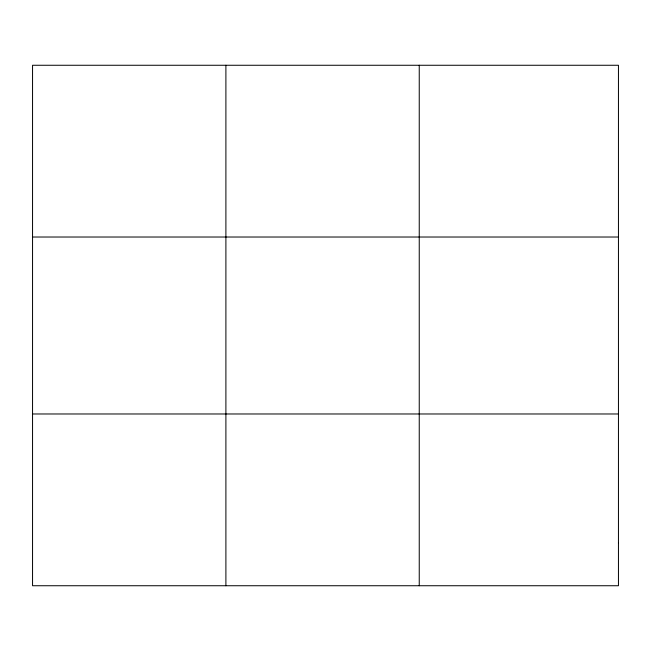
<?xml version="1.0" encoding="UTF-8"?>
<svg xmlns="http://www.w3.org/2000/svg" width="651" height="651" viewBox="0 0 651 651"><rect width="100%" height="100%" fill="white"/><g stroke="black" fill="none" stroke-linecap="round" stroke-linejoin="round"><path stroke-width="0.98" d="M225.897 585.737L225.897 65.263M419.244 585.737L419.244 65.263M32.55 237.021L618.45 237.021M32.55 413.979L618.45 413.979M618.45 542.796L618.45 585.737L32.55 585.737L32.55 65.263L618.45 65.263L618.45 542.796"/></g></svg>
